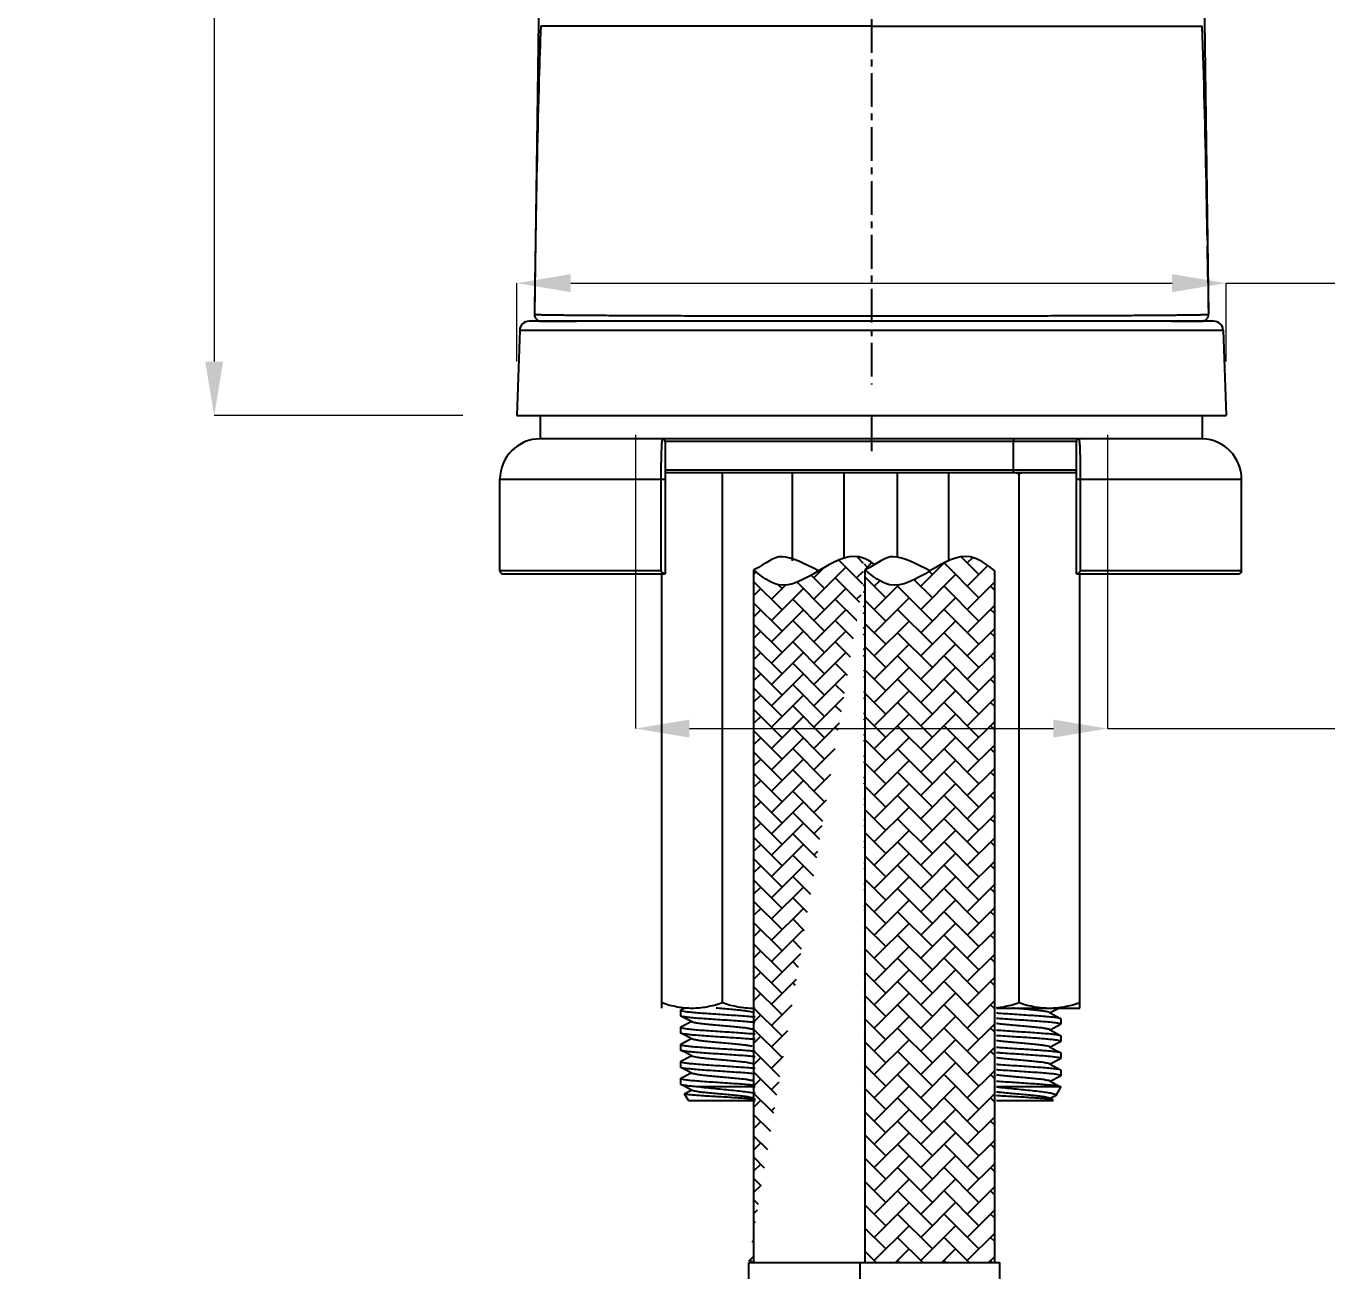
# Model space of a CAD drawing. Header units: millimetres. Extents: x 1091 to 1735, y 843 to 1297.
# Drawn here: x 1428 to 1524.4, y 1001 to 1093.3 of the extents above; entities that cross this region are included whole.
import ezdxf

# ---------------------------------------------------------------- set-up
doc = ezdxf.new("R2010")
doc.units = ezdxf.units.MM
doc.linetypes.add('CENTER', pattern=[2, 1.25, -0.25, 0.25, -0.25])
for name, color, linetype in [('02___PRT_ALL_AXES', 7, 'Continuous'), ('\\M+5B1EA\\M+5D7A2', 1, 'Continuous'), ('\\M+5CEC4\\M+5D7D6', 1, 'Continuous')]:
    doc.layers.add(name, color=color, linetype=linetype)
doc.layers.add('dim', color=1, linetype='Continuous', lineweight=35)
doc.styles.add('Daelim Dimension', font='\x7f\x7f\x7f\x7f.TTF')
doc.dimstyles.new('DEFAULT', dxfattribs={"dimscale": 2, "dimtxt": 2, "dimasz": 2, "dimexe": 0, "dimexo": 2, "dimgap": 1, "dimtad": 1, "dimdec": 1, "dimzin": 9, "dimdsep": 46, "dimtxsty": 'Daelim Dimension', "dimcen": 0.5, "dimclrd": 252, "dimclre": 252, "dimclrt": 3, "dimadec": 1, "dimazin": 0, "dimtfac": 1, "dimtdec": 1, "dimtix": 1, "dimtmove": 0, "dimatfit": 3, "dimfxl": 0, "dimtolj": 1, "dimtzin": 1, "dimlwd": 9, "dimlwe": 9, "dimarcsym": 0})

# ---------------------------------------------------------------- blocks, each defined once
blk = doc.blocks.new('*D3')
at = {"layer": 'Defpoints', "color": 0}
for p in [(1516.951, 1074.226), (1464.351, 1064.406), (1516.951, 1064.406)]:
    blk.add_point(p, dxfattribs=at)
at = {"layer": 'dim', "color": 5, "lineweight": 9}
for p, q in [((1464.351, 1068.406), (1464.351, 1074.226)), ((1468.351, 1074.226), (1512.951, 1074.226)), ((1516.951, 1068.406), (1516.951, 1074.226)), ((1516.951, 1074.226), (1565.492, 1074.226))]:
    blk.add_line(p, q, dxfattribs=at)
at = {"layer": 'dim', "color": 5}
for points in [[(1468.351, 1074.893), (1468.351, 1073.559), (1464.351, 1074.226)], [(1512.951, 1074.893), (1512.951, 1073.559), (1516.951, 1074.226)]]:
    blk.add_solid(points, dxfattribs=at)
at = {"layer": 'dim', "color": 7, "insert": (1556.175, 1081.677), "char_height": 10, "attachment_point": 5, "style": 'Daelim Dimension'}
blk.add_mtext('\\A1;53', dxfattribs=at)
blk = doc.blocks.new('*D4')
at = {"layer": 'Defpoints', "color": 0}
for p in [(1490.564, 1186.165), (1441.913, 1064.406), (1464.351, 1064.406)]:
    blk.add_point(p, dxfattribs=at)
at = {"layer": 'dim', "color": 5, "lineweight": 9}
for p, q in [((1486.564, 1186.165), (1441.913, 1186.165)), ((1441.913, 1182.165), (1441.913, 1068.406)), ((1460.351, 1064.406), (1441.913, 1064.406))]:
    blk.add_line(p, q, dxfattribs=at)
at = {"layer": 'dim', "color": 5}
for points in [[(1441.246, 1182.165), (1442.579, 1182.165), (1441.913, 1186.165)], [(1441.246, 1068.406), (1442.579, 1068.406), (1441.913, 1064.406)]]:
    blk.add_solid(points, dxfattribs=at)
at = {"layer": 'dim', "color": 7, "insert": (1434.519, 1127.744), "char_height": 10, "attachment_point": 5, "rotation": 90, "style": 'Daelim Dimension'}
blk.add_mtext('\\A1;122', dxfattribs=at)
blk = doc.blocks.new('*D6')
at = {"layer": 'Defpoints', "color": 0}
for p in [(1473.151, 1066.979), (1508.151, 1066.979), (1508.151, 1041.202)]:
    blk.add_point(p, dxfattribs=at)
at = {"layer": 'dim', "color": 5, "lineweight": 9}
for p, q in [((1473.151, 1062.979), (1473.151, 1041.202)), ((1508.151, 1062.979), (1508.151, 1041.202)), ((1477.151, 1041.202), (1504.151, 1041.202)), ((1508.151, 1041.202), (1620.911, 1041.202))]:
    blk.add_line(p, q, dxfattribs=at)
at = {"layer": 'dim', "color": 5}
for points in [[(1477.151, 1041.869), (1477.151, 1040.535), (1473.151, 1041.202)], [(1504.151, 1041.869), (1504.151, 1040.535), (1508.151, 1041.202)]]:
    blk.add_solid(points, dxfattribs=at)
at = {"layer": 'dim', "color": 7, "insert": (1573.325, 1051.187), "char_height": 10, "attachment_point": 5, "style": 'Daelim Dimension'}
blk.add_mtext('\\A1;설치 구멍 {\\H1.25x;\\C0;Ø}35', dxfattribs=at)

msp = doc.modelspace()

# ---------------------------------------------------------------- hatches: boundary and pattern name
at = {"layer": '\\M+5CEC4\\M+5D7D6', "linetype": 'Continuous'}
h = msp.add_hatch(dxfattribs=at)
h.set_pattern_fill('AR-HBONE', color=0, scale=0.011, style=0)
h.set_pattern_definition([(135, (13514.9769, 3174.2272), (-2e-16, 1.58052508), [3.3528, -1.1176]), (45, (13514.1867, 3175.0175), (-2e-16, 1.58052508), [3.3528, -1.1176])])
edge = h.paths.add_edge_path()
edge.add_line((1481.934, 1001.608), (1481.934, 1052.959))
edge.add_spline(control_points=[(1490.904, 1053.368), (1490.522, 1053.634), (1488.297, 1054.875), (1484.882, 1050.548), (1482.522, 1052.478), (1481.934, 1052.959)], knot_values=[0.737816, 0.737816, 0.737816, 0.737816, 2.073152, 8.416009, 10.520624, 10.520624, 10.520624, 10.520624], degree=3, periodic=0)
edge.add_line((1490.194, 1052.959), (1490.055, 1053.836))
edge.add_line((1490.194, 1001.608), (1490.194, 1052.959))
edge.add_line((1481.549, 1001.608), (1491.92, 1001.608))
h = msp.add_hatch(dxfattribs=at)
h.set_pattern_fill('AR-HBONE', color=0, scale=0.012, angle=420, style=0)
h.set_pattern_definition([(45, (-1881.6931, 4760.5329), (-7e-14, 1.72420918), [3.6576, -1.2192]), (135, (-1880.831, 4761.395), (-7e-14, 1.72420918), [3.6576, -1.2192])])
edge = h.paths.add_edge_path()
edge.add_spline(control_points=[(1494.994, 1052.89), (1493.965, 1052.281), (1492.258, 1051.271), (1490.782, 1052.478), (1490.194, 1052.959)], knot_values=[5.23623, 5.23623, 5.23623, 5.23623, 8.416009, 10.520624, 10.520624, 10.520624, 10.520624], degree=3, periodic=0)
edge.add_line((1490.194, 1052.959), (1490.194, 1001.608))
edge.add_line((1490.194, 1001.608), (1494.994, 1001.608))
edge.add_line((1494.994, 1001.608), (1494.994, 1052.89))
edge = h.paths.add_edge_path()
edge.add_spline(control_points=[(1499.794, 1052.897), (1499.205, 1053.352), (1497.718, 1054.503), (1496.018, 1053.497), (1494.994, 1052.89)], knot_values=[0, 0, 0, 0, 2.073152, 5.23623, 5.23623, 5.23623, 5.23623], degree=3, periodic=0)
edge.add_line((1494.994, 1052.89), (1494.994, 1001.608))
edge.add_line((1494.994, 1001.608), (1499.794, 1001.608))
edge.add_line((1499.794, 1001.608), (1499.794, 1052.897))

# ---------------------------------------------------------------- linework, layer by layer
at = {"color": 7, "linetype": 'Continuous'}
for p, q in [((1466.647, 1144.323), (1465.659, 1071.913)), ((1514.656, 1144.323), (1515.644, 1071.913)), ((1466.157, 1071.406), (1468.769, 1071.406)), ((1490.651, 1071.793), (1490.651, 1071.406)), ((1512.914, 1071.406), (1515.146, 1071.406))]:
    msp.add_line(p, q, dxfattribs=at)
at = {"color": 9, "linetype": 'Continuous'}
for p, q in [((1490.651, 1093.287), (1466.129, 1093.287)), ((1490.651, 1093.287), (1515.173, 1093.287)), ((1465.745, 1077.784), (1465.733, 1076.991)), ((1515.558, 1077.784), (1515.57, 1076.991)), ((1465.674, 1073.009), (1465.658, 1071.913)), ((1515.633, 1072.747), (1515.644, 1071.913))]:
    msp.add_line(p, q, dxfattribs=at)
at = {"color": 0, "linetype": 'Continuous'}
for p, q in [((1466.102, 1062.685), (1466.102, 1064.406)), ((1515.201, 1062.685), (1515.201, 1064.406)), ((1490.601, 1062.685), (1466.102, 1062.685)), ((1490.601, 1062.485), (1475.351, 1062.485)), ((1475.351, 1062.485), (1475.351, 1052.685)), ((1515.201, 1062.685), (1490.601, 1062.685)), ((1505.851, 1062.485), (1490.601, 1062.485)), ((1501.184, 1060.385), (1501.184, 1062.485)), ((1505.851, 1052.685), (1505.851, 1062.485)), ((1475.351, 1060.385), (1490.601, 1060.385)), ((1490.601, 1060.385), (1505.851, 1060.385)), ((1463.101, 1059.685), (1475.351, 1059.685)), ((1475.038, 1059.685), (1475.038, 1052.885)), ((1475.351, 1060.185), (1490.601, 1060.185)), ((1490.601, 1060.185), (1505.851, 1060.185)), ((1505.851, 1059.685), (1518.101, 1059.685)), ((1506.164, 1052.885), (1506.164, 1059.685)), ((1475.038, 1052.885), (1463.101, 1052.885)), ((1463.301, 1052.685), (1475.351, 1052.685)), ((1505.851, 1052.685), (1517.901, 1052.685)), ((1518.101, 1052.885), (1506.164, 1052.885)), ((1476.525, 1020.354), (1476.501, 1020.329)), ((1476.525, 1019.887), (1476.501, 1019.912)), ((1476.525, 1020.354), (1476.766, 1020.481)), ((1504.598, 1020.481), (1503.913, 1020.12)), ((1476.525, 1019.084), (1476.501, 1019.059)), ((1476.525, 1019.084), (1477.289, 1019.485)), ((1504.677, 1019.252), (1503.913, 1018.85)), ((1504.677, 1019.719), (1504.701, 1019.694)), ((1504.677, 1019.252), (1504.701, 1019.277)), ((1476.525, 1018.617), (1476.501, 1018.642)), ((1476.525, 1017.814), (1477.289, 1018.215)), ((1504.677, 1017.982), (1503.913, 1017.58)), ((1504.677, 1018.449), (1504.701, 1018.424)), ((1504.677, 1017.982), (1504.701, 1018.007)), ((1476.525, 1017.814), (1476.501, 1017.789)), ((1476.525, 1017.347), (1476.501, 1017.372)), ((1476.525, 1016.544), (1477.289, 1016.945)), ((1503.849, 1017.615), (1503.819, 1017.628)), ((1504.616, 1017.201), (1504.677, 1017.179)), ((1476.525, 1016.544), (1476.501, 1016.519)), ((1476.525, 1016.077), (1476.501, 1016.102)), ((1504.677, 1016.712), (1503.913, 1016.31)), ((1504.677, 1016.712), (1504.701, 1016.737)), ((1504.677, 1015.909), (1504.701, 1015.884)), ((1476.525, 1015.274), (1477.289, 1015.675)), ((1504.677, 1015.442), (1503.913, 1015.04)), ((1504.677, 1015.442), (1504.701, 1015.467)), ((1476.525, 1014.807), (1476.501, 1014.832)), ((1476.79, 1014.129), (1476.804, 1014.151)), ((1477.078, 1013.63), (1476.79, 1014.129)), ((1476.804, 1014.151), (1477.289, 1014.405)), ((1482.036, 1014.63), (1477.922, 1014.63)), ((1504.69, 1014.63), (1499.922, 1014.63)), ((1504.343, 1014.011), (1504.292, 1013.97)), ((1504.343, 1014.011), (1504.694, 1014.618)), ((1504.69, 1014.63), (1504.677, 1014.639)), ((1504.69, 1014.63), (1504.694, 1014.618)), ((1477.079, 1013.63), (1482.036, 1013.63)), ((1499.915, 1013.63), (1504.123, 1013.63)), ((1503.849, 1013.805), (1504.064, 1013.691)), ((1504.292, 1013.97), (1503.913, 1013.77)), ((1504.13, 1013.641), (1504.114, 1013.665)), ((1504.124, 1013.63), (1504.13, 1013.641))]:
    msp.add_line(p, q, dxfattribs=at)
at = {"color": 1, "linetype": 'Continuous'}
msp.add_line((1490.651, 1064.406), (1490.651, 1061.759), dxfattribs=at)
at = {"color": 0}
for p, q in [((1484.806, 1053.649), (1484.806, 1060.185)), ((1488.627, 1053.912), (1488.627, 1060.185)), ((1492.575, 1053.912), (1492.575, 1060.185)), ((1496.396, 1053.649), (1496.396, 1060.185))]:
    msp.add_line(p, q, dxfattribs=at)
at = {"color": 0, "linetype": 'Continuous'}
for points in [[(1477.353, 1019.451), (1476.805, 1019.74), (1476.525, 1019.887)], [(1503.849, 1020.155), (1504.406, 1019.861), (1504.677, 1019.719)], [(1503.849, 1018.885), (1504.406, 1018.591), (1504.677, 1018.449)], [(1477.353, 1018.181), (1476.805, 1018.47), (1476.525, 1018.617)], [(1477.353, 1016.911), (1476.805, 1017.2), (1476.525, 1017.347)], [(1503.849, 1017.615), (1504.406, 1017.321), (1504.677, 1017.179)], [(1477.353, 1015.641), (1476.805, 1015.93), (1476.525, 1016.077)], [(1503.849, 1016.345), (1504.406, 1016.051), (1504.677, 1015.909)], [(1503.849, 1015.075), (1504.406, 1014.781), (1504.677, 1014.639)], [(1477.353, 1014.371), (1476.805, 1014.66), (1476.525, 1014.807)]]:
    msp.add_lwpolyline(points, dxfattribs=at)
at = {"color": 7, "linetype": 'Continuous'}
for centre, start, end in [((1466.158, 1071.906), 179.23201, 269.96791), ((1515.145, 1071.906), 270.03213, 0.76793)]:
    msp.add_arc(centre, 0.5, start, end, dxfattribs=at)
at = {"color": 0, "linetype": 'Continuous'}
for centre, radius, start, end in [((1466.101, 1059.685), 3, 90, 180), ((1475.151, 1062.485), 0.2, 0.00147, 90), ((1506.051, 1062.485), 0.2, 90, 180), ((1515.101, 1059.685), 3, 0, 88.09829), ((1463.301, 1052.885), 0.2, 180, 270), ((1517.901, 1052.885), 0.2, 270, 0)]:
    msp.add_arc(centre, radius, start, end, dxfattribs=at)
at = {"color": 9, "linetype": 'Continuous'}
for points, knots in [([(1466.129, 1093.286), (1466.08, 1091.973), (1465.908, 1086.806), (1465.808, 1081.638), (1465.745, 1077.785)], [0, 0, 0, 0, 0.254382, 1, 1, 1, 1]), ([(1515.558, 1077.785), (1515.537, 1079.075), (1515.447, 1084.243), (1515.32, 1089.411), (1515.173, 1093.286)], [0, 0, 0, 0, 0.249634, 1, 1, 1, 1]), ([(1465.733, 1076.991), (1465.729, 1076.798), (1465.717, 1076.023), (1465.706, 1075.248), (1465.697, 1074.666)], [0, 0, 0, 0, 0.249197, 1, 1, 1, 1]), ([(1515.606, 1074.666), (1515.603, 1074.86), (1515.591, 1075.635), (1515.579, 1076.41), (1515.57, 1076.991)], [0, 0, 0, 0, 0.250795, 1, 1, 1, 1]), ([(1465.697, 1074.666), (1465.695, 1074.528), (1465.687, 1073.976), (1465.679, 1073.424), (1465.674, 1073.009)], [0, 0, 0, 0, 0.248906, 1, 1, 1, 1]), ([(1515.606, 1074.666), (1515.608, 1074.506), (1515.617, 1073.867), (1515.626, 1073.227), (1515.633, 1072.747)], [0, 0, 0, 0, 0.248902, 1, 1, 1, 1]), ([(1465.657, 1071.913), (1465.658, 1071.91), (1465.672, 1071.91), (1465.693, 1071.905), (1465.734, 1071.903), (1465.787, 1071.9), (1465.856, 1071.897), (1465.977, 1071.893), (1466.166, 1071.888), (1466.437, 1071.882), (1466.766, 1071.877), (1467.152, 1071.871), (1467.595, 1071.866), (1468.093, 1071.861), (1468.864, 1071.854), (1469.957, 1071.845), (1471.414, 1071.836), (1473.056, 1071.828), (1474.867, 1071.82), (1476.83, 1071.813), (1478.925, 1071.807), (1481.924, 1071.801), (1485.845, 1071.795), (1489.029, 1071.794), (1490.651, 1071.793)], [0, 0, 0, 0, 0.000375, 0.001337, 0.002897, 0.005054, 0.007808, 0.011157, 0.019637, 0.030475, 0.043642, 0.059106, 0.076832, 0.096778, 0.118893, 0.169413, 0.227909, 0.293817, 0.3665, 0.445263, 0.529347, 0.617947, 0.80524, 1, 1, 1, 1]), ([(1490.651, 1071.795), (1492.274, 1071.796), (1495.458, 1071.798), (1499.379, 1071.803), (1502.379, 1071.81), (1504.474, 1071.816), (1506.436, 1071.823), (1508.247, 1071.83), (1509.889, 1071.838), (1511.347, 1071.847), (1512.439, 1071.856), (1513.211, 1071.863), (1513.709, 1071.868), (1514.151, 1071.873), (1514.538, 1071.879), (1514.866, 1071.884), (1515.137, 1071.89), (1515.326, 1071.894), (1515.447, 1071.898), (1515.516, 1071.901), (1515.569, 1071.904), (1515.609, 1071.906), (1515.63, 1071.91), (1515.645, 1071.91), (1515.646, 1071.913)], [0, 0, 0, 0, 0.194771, 0.382074, 0.470678, 0.554765, 0.63353, 0.706214, 0.772123, 0.830618, 0.881137, 0.90325, 0.923195, 0.940919, 0.956381, 0.969546, 0.980382, 0.988858, 0.992206, 0.994958, 0.997113, 0.998671, 0.99963, 1, 1, 1, 1])]:
    msp.add_open_spline(points, degree=3, knots=knots, dxfattribs=at)
at = {"color": 0, "linetype": 'Continuous'}
for points, start_tangent, end_tangent in [([(1475.151, 1062.685), (1475.124, 1062.611), (1475.1, 1062.402), (1475.08, 1062.083), (1475.064, 1061.682), (1475.052, 1061.222), (1475.044, 1060.726), (1475.039, 1060.208), (1475.038, 1059.685)], (-1, -0.000156), (0.000075, -1)), ([(1501.198, 1062.685), (1501.193, 1062.669), (1501.188, 1062.626), (1501.185, 1062.561), (1501.184, 1062.485)], (-1, 0), (0, -1)), ([(1506.164, 1059.685), (1506.163, 1060.213), (1506.158, 1060.731), (1506.15, 1061.227), (1506.138, 1061.685), (1506.122, 1062.085), (1506.102, 1062.403), (1506.078, 1062.611), (1506.051, 1062.685)], (0.000078, 1), (-1, 0.000151)), ([(1501.198, 1060.185), (1501.193, 1060.2), (1501.188, 1060.243), (1501.185, 1060.308), (1501.184, 1060.385)], (-1, 0), (0, 1)), ([(1475.261, 1052.7), (1475.2, 1052.735), (1475.14, 1052.781), (1475.085, 1052.832), (1475.038, 1052.885)], (-0.907866, 0.419261), (-0.637512, 0.77044)), ([(1475.316, 1052.685), (1475.261, 1052.7)], (-1, 0), (-0.907866, 0.419261)), ([(1505.886, 1052.685), (1505.941, 1052.7)], (1, 0), (0.907866, 0.419261)), ([(1505.941, 1052.7), (1506.002, 1052.735), (1506.062, 1052.781), (1506.117, 1052.832), (1506.164, 1052.885)], (0.907866, 0.419261), (0.637512, 0.77044)), ([(1476.501, 1020.329), (1476.501, 1020.328), (1476.581, 1020.283), (1476.81, 1020.238), (1477.172, 1020.193), (1477.654, 1020.149), (1478.244, 1020.103), (1478.911, 1020.057), (1479.601, 1020.011)], (-0.137825, -0.990457), (0.997881, -0.065064)), ([(1479.601, 1019.595), (1478.911, 1019.64), (1478.245, 1019.686), (1477.654, 1019.732), (1477.173, 1019.777), (1476.81, 1019.821), (1476.582, 1019.866), (1476.525, 1019.887)], (-0.997881, 0.065064), (-0.892781, 0.450491)), ([(1481.848, 1020.154), (1481.811, 1020.171), (1481.608, 1020.22), (1481.283, 1020.27), (1480.856, 1020.32), (1480.353, 1020.37), (1479.804, 1020.42), (1479.244, 1020.47), (1479.128, 1020.48)], (-0.878962, 0.476893), (-0.996017, 0.089169)), ([(1503.848, 1020.154), (1503.811, 1020.171), (1503.608, 1020.22), (1503.283, 1020.27), (1502.856, 1020.32), (1502.353, 1020.37), (1501.804, 1020.42), (1501.244, 1020.47), (1501.128, 1020.48)], (-0.878962, 0.476893), (-0.996017, 0.089169)), ([(1501.601, 1020.011), (1502.283, 1019.966), (1502.938, 1019.921), (1503.529, 1019.876), (1504.018, 1019.83), (1504.392, 1019.785), (1504.623, 1019.739), (1504.676, 1019.718)], (0.997881, -0.065064), (0.888372, -0.459125)), ([(1476.501, 1019.059), (1476.501, 1019.057), (1476.582, 1019.012), (1476.81, 1018.968), (1477.173, 1018.923), (1477.654, 1018.878), (1478.245, 1018.833), (1478.911, 1018.787), (1479.601, 1018.741)], (-0.164534, -0.986371), (0.997881, -0.065064)), ([(1481.856, 1018.891), (1481.731, 1018.924), (1481.468, 1018.974), (1481.092, 1019.024), (1480.625, 1019.074), (1480.097, 1019.124), (1479.539, 1019.174), (1478.984, 1019.223), (1478.467, 1019.273), (1478.018, 1019.323), (1477.665, 1019.373), (1477.43, 1019.423), (1477.35, 1019.444)], (-0.656096, 0.754677), (-0.905008, 0.425395)), ([(1504.701, 1019.277), (1504.701, 1019.278), (1504.623, 1019.323), (1504.393, 1019.368), (1504.02, 1019.414), (1503.532, 1019.459), (1502.941, 1019.504), (1502.283, 1019.55), (1501.601, 1019.595)], (0.072946, 0.997336), (-0.997881, 0.065064)), ([(1479.601, 1018.325), (1478.911, 1018.37), (1478.245, 1018.416), (1477.655, 1018.462), (1477.173, 1018.507), (1476.81, 1018.551), (1476.582, 1018.596), (1476.525, 1018.617)], (-0.997881, 0.065064), (-0.893254, 0.449553)), ([(1481.819, 1017.628), (1481.622, 1017.678), (1481.303, 1017.728), (1480.881, 1017.778), (1480.381, 1017.827), (1479.835, 1017.877), (1479.274, 1017.927), (1478.733, 1017.977), (1478.244, 1018.027), (1477.838, 1018.077), (1477.538, 1018.127), (1477.363, 1018.176), (1477.355, 1018.183)], (-0.934505, 0.355951), (-0.762633, 0.646832)), ([(1501.601, 1018.741), (1502.283, 1018.696), (1502.941, 1018.651), (1503.532, 1018.605), (1504.02, 1018.56), (1504.393, 1018.515), (1504.623, 1018.469), (1504.677, 1018.448)], (0.997881, -0.065064), (0.888733, -0.458425)), ([(1504.616, 1018.055), (1504.425, 1018.093), (1504.129, 1018.132), (1503.744, 1018.17), (1503.282, 1018.209), (1502.751, 1018.248), (1502.183, 1018.287), (1501.601, 1018.325)], (-0.962923, 0.269778), (-0.997881, 0.065064)), ([(1504.698, 1018.009), (1504.699, 1018.015), (1504.616, 1018.055)], (0.386555, 0.922266), (-0.962923, 0.269778)), ([(1476.501, 1017.789), (1476.501, 1017.787), (1476.582, 1017.742), (1476.81, 1017.698), (1477.173, 1017.653), (1477.655, 1017.608), (1478.245, 1017.563), (1478.911, 1017.517), (1479.601, 1017.471)], (-0.175501, -0.984479), (0.997881, -0.065064)), ([(1479.601, 1017.055), (1478.913, 1017.1), (1478.247, 1017.146), (1477.655, 1017.192), (1477.172, 1017.237), (1476.806, 1017.282), (1476.58, 1017.327), (1476.525, 1017.348)], (-0.997881, 0.065064), (-0.890031, 0.455899)), ([(1481.849, 1016.344), (1481.689, 1016.394), (1481.405, 1016.443), (1481.015, 1016.493), (1480.54, 1016.542), (1480.01, 1016.592), (1479.455, 1016.641), (1478.91, 1016.69), (1478.405, 1016.74), (1477.971, 1016.789), (1477.634, 1016.838), (1477.413, 1016.888), (1477.352, 1016.908)], (-0.692774, 0.721155), (-0.910626, 0.413231)), ([(1501.601, 1017.471), (1502.183, 1017.433), (1502.751, 1017.394), (1503.282, 1017.355), (1503.744, 1017.317), (1504.129, 1017.279), (1504.425, 1017.24), (1504.616, 1017.201)], (0.997881, -0.065064), (0.962923, -0.269778)), ([(1504.701, 1016.737), (1504.701, 1016.738), (1504.622, 1016.783), (1504.396, 1016.828), (1504.03, 1016.873), (1503.546, 1016.918), (1502.955, 1016.963), (1502.289, 1017.009), (1501.601, 1017.055)], (0.102672, 0.994715), (-0.997881, 0.065064)), ([(1504.678, 1017.182), (1504.699, 1017.161), (1504.698, 1017.155)], (0.906803, -0.421554), (-0.386555, -0.922266)), ([(1476.501, 1016.519), (1476.501, 1016.518), (1476.58, 1016.473), (1476.806, 1016.428), (1477.172, 1016.383), (1477.655, 1016.338), (1478.247, 1016.293), (1478.913, 1016.246), (1479.601, 1016.201)], (-0.103253, -0.994655), (0.997881, -0.065064)), ([(1479.601, 1015.785), (1478.915, 1015.83), (1478.25, 1015.876), (1477.658, 1015.922), (1477.174, 1015.967), (1476.807, 1016.012), (1476.58, 1016.057), (1476.525, 1016.078)], (-0.997881, 0.065064), (-0.889921, 0.456114)), ([(1501.601, 1016.201), (1502.289, 1016.156), (1502.955, 1016.11), (1503.546, 1016.064), (1504.03, 1016.019), (1504.396, 1015.974), (1504.622, 1015.929), (1504.677, 1015.908)], (0.997881, -0.065064), (0.890007, -0.455946)), ([(1476.504, 1015.25), (1476.502, 1015.254), (1476.524, 1015.277)], (-0.424729, 0.90532), (0.905497, 0.424353)), ([(1481.856, 1015.083), (1481.744, 1015.111), (1481.492, 1015.16), (1481.128, 1015.21), (1480.674, 1015.259), (1480.155, 1015.308), (1479.604, 1015.358), (1479.053, 1015.407), (1478.534, 1015.456), (1478.078, 1015.506), (1477.713, 1015.555), (1477.46, 1015.604), (1477.346, 1015.634)], (-0.753335, 0.657637), (-0.733365, 0.679835)), ([(1504.701, 1015.467), (1504.701, 1015.468), (1504.622, 1015.513), (1504.397, 1015.558), (1504.032, 1015.603), (1503.549, 1015.647), (1502.958, 1015.693), (1502.291, 1015.739), (1501.601, 1015.785)], (0.104171, 0.994559), (-0.997881, 0.065064)), ([(1477.922, 1014.63), (1477.407, 1014.674), (1476.994, 1014.717), (1476.697, 1014.76), (1476.534, 1014.803), (1476.528, 1014.809)], (-0.997006, 0.077329), (-0.668932, 0.743324)), ([(1481.85, 1013.808), (1481.79, 1013.828), (1481.571, 1013.877), (1481.235, 1013.926), (1480.802, 1013.976), (1480.298, 1014.025), (1479.753, 1014.075), (1479.198, 1014.124), (1478.668, 1014.173), (1478.192, 1014.223), (1477.801, 1014.272), (1477.516, 1014.321), (1477.355, 1014.371), (1477.354, 1014.372)], (-0.909893, 0.414842), (-0.701709, 0.712463)), ([(1499.922, 1014.63), (1500.56, 1014.565), (1501.236, 1014.5), (1501.917, 1014.434), (1502.566, 1014.369), (1503.151, 1014.303), (1503.643, 1014.237), (1504.017, 1014.17), (1504.255, 1014.103), (1504.347, 1014.037), (1504.339, 1014.014)], (0.994306, -0.106562), (-0.554303, -0.832315)), ([(1504.677, 1014.64), (1504.56, 1014.675)], (-0.849257, 0.527979), (-0.985774, 0.168078))]:
    msp.add_spline(points, degree=3, dxfattribs=dict(at, start_tangent=start_tangent, end_tangent=end_tangent))
for points, knots in [([(1479.601, 1020.011), (1479.828, 1019.996), (1480.274, 1019.967), (1480.917, 1019.923), (1481.495, 1019.879), (1481.861, 1019.847), (1482.03, 1019.829), (1482.036, 1019.829)], [0, 0, 0, 0, 0.683341, 1.340484, 1.933003, 2.423674, 2.441819, 2.441819, 2.441819, 2.441819]), ([(1499.915, 1020.127), (1500.025, 1020.119), (1500.358, 1020.094), (1500.918, 1020.056), (1501.371, 1020.026), (1501.601, 1020.011)], [1.437759, 1.437759, 1.437759, 1.437759, 1.767224, 2.435171, 3.126846, 3.126846, 3.126846, 3.126846]), ([(1482.036, 1019.412), (1482.03, 1019.413), (1481.858, 1019.43), (1481.5, 1019.463), (1480.918, 1019.507), (1480.275, 1019.551), (1479.828, 1019.58), (1479.601, 1019.595)], [0.685334, 0.685334, 0.685334, 0.685334, 0.701044, 1.191079, 1.784006, 2.44312, 3.126703, 3.126703, 3.126703, 3.126703]), ([(1501.601, 1019.595), (1501.371, 1019.61), (1500.919, 1019.639), (1500.357, 1019.678), (1500.025, 1019.702), (1499.915, 1019.711)], [0, 0, 0, 0, 0.691319, 1.35896, 1.689909, 1.689909, 1.689909, 1.689909]), ([(1503.856, 1018.891), (1503.828, 1018.923), (1503.674, 1018.918), (1503.438, 1018.992), (1503.06, 1019.025), (1502.606, 1019.078), (1502.087, 1019.125), (1501.54, 1019.173), (1500.996, 1019.222), (1500.489, 1019.269), (1500.134, 1019.31), (1499.949, 1019.331), (1499.915, 1019.335)], [0, 0, 0, 0, 0.129305, 0.397114, 0.776545, 1.245587, 1.776331, 2.336975, 2.893858, 3.413549, 3.86494, 3.968369, 3.968369, 3.968369, 3.968369]), ([(1499.915, 1018.857), (1500.025, 1018.849), (1500.358, 1018.824), (1500.919, 1018.786), (1501.371, 1018.756), (1501.601, 1018.741)], [1.437852, 1.437852, 1.437852, 1.437852, 1.767963, 2.435604, 3.126923, 3.126923, 3.126923, 3.126923]), ([(1479.601, 1018.741), (1479.828, 1018.726), (1480.275, 1018.697), (1480.919, 1018.653), (1481.498, 1018.609), (1481.863, 1018.577), (1482.03, 1018.559), (1482.036, 1018.559)], [0, 0, 0, 0, 0.683583, 1.342697, 1.935624, 2.425658, 2.441816, 2.441816, 2.441816, 2.441816]), ([(1482.036, 1018.142), (1481.939, 1018.152), (1481.687, 1018.176), (1481.259, 1018.211), (1480.739, 1018.249), (1480.178, 1018.287), (1479.795, 1018.312), (1479.601, 1018.325)], [0.586985, 0.586985, 0.586985, 0.586985, 0.880158, 1.344258, 1.875742, 2.445933, 3.02876, 3.02876, 3.02876, 3.02876]), ([(1501.601, 1018.325), (1501.371, 1018.34), (1500.919, 1018.369), (1500.357, 1018.408), (1500.025, 1018.432), (1499.915, 1018.441)], [0, 0, 0, 0, 0.691195, 1.358731, 1.689907, 1.689907, 1.689907, 1.689907]), ([(1503.819, 1017.628), (1503.755, 1017.652), (1503.582, 1017.687), (1503.27, 1017.734), (1502.855, 1017.781), (1502.366, 1017.83), (1501.83, 1017.878), (1501.28, 1017.926), (1500.75, 1017.974), (1500.298, 1018.021), (1500.024, 1018.05), (1499.915, 1018.065)], [0, 0, 0, 0, 0.202908, 0.525799, 0.950772, 1.452764, 2.001778, 2.564873, 3.108235, 3.599277, 3.929862, 3.929862, 3.929862, 3.929862]), ([(1479.601, 1017.471), (1479.795, 1017.459), (1480.178, 1017.434), (1480.739, 1017.396), (1481.259, 1017.358), (1481.687, 1017.323), (1481.939, 1017.299), (1482.036, 1017.289)], [0, 0, 0, 0, 0.582827, 1.153018, 1.684502, 2.148602, 2.441775, 2.441775, 2.441775, 2.441775]), ([(1482.036, 1016.872), (1482.034, 1016.872), (1481.867, 1016.889), (1481.513, 1016.922), (1480.93, 1016.966), (1480.282, 1017.01), (1479.83, 1017.04), (1479.601, 1017.055)], [0.685145, 0.685145, 0.685145, 0.685145, 0.69105, 1.176487, 1.769819, 2.437002, 3.126782, 3.126782, 3.126782, 3.126782]), ([(1499.915, 1017.587), (1500.025, 1017.579), (1500.358, 1017.554), (1500.919, 1017.516), (1501.371, 1017.486), (1501.601, 1017.471)], [1.437892, 1.437892, 1.437892, 1.437892, 1.768227, 2.435762, 3.126957, 3.126957, 3.126957, 3.126957]), ([(1501.601, 1017.055), (1501.372, 1017.07), (1500.92, 1017.099), (1500.358, 1017.138), (1500.026, 1017.162), (1499.915, 1017.171)], [0, 0, 0, 0, 0.689754, 1.35704, 1.689917, 1.689917, 1.689917, 1.689917]), ([(1479.601, 1016.201), (1479.83, 1016.186), (1480.282, 1016.157), (1480.93, 1016.113), (1481.511, 1016.068), (1481.871, 1016.036), (1482.034, 1016.019), (1482.036, 1016.019)], [0, 0, 0, 0, 0.68978, 1.356963, 1.950294, 2.435731, 2.441803, 2.441803, 2.441803, 2.441803]), ([(1503.849, 1016.344), (1503.81, 1016.385), (1503.64, 1016.393), (1503.375, 1016.457), (1502.985, 1016.495), (1502.522, 1016.546), (1502.002, 1016.592), (1501.458, 1016.641), (1500.923, 1016.688), (1500.428, 1016.736), (1500.097, 1016.773), (1499.934, 1016.794), (1499.915, 1016.796)], [0, 0, 0, 0, 0.16752, 0.45536, 0.849071, 1.326093, 1.858556, 2.415176, 2.963198, 3.470389, 3.907014, 3.963347, 3.963347, 3.963347, 3.963347]), ([(1499.915, 1016.317), (1500.026, 1016.309), (1500.359, 1016.284), (1500.92, 1016.246), (1501.372, 1016.216), (1501.601, 1016.201)], [1.437676, 1.437676, 1.437676, 1.437676, 1.769744, 2.437029, 3.126783, 3.126783, 3.126783, 3.126783]), ([(1482.036, 1014.749), (1481.985, 1014.755), (1481.762, 1014.775), (1481.34, 1014.812), (1480.749, 1014.855), (1480.104, 1014.899), (1479.434, 1014.942), (1478.772, 1014.986), (1478.15, 1015.029), (1477.598, 1015.073), (1477.144, 1015.112), (1476.805, 1015.16), (1476.606, 1015.185), (1476.513, 1015.229), (1476.504, 1015.25)], [0.529204, 0.529204, 0.529204, 0.529204, 0.683753, 1.199862, 1.801246, 2.458984, 3.141362, 3.815633, 4.449238, 5.011619, 5.475789, 5.819817, 6.028333, 6.09652, 6.09652, 6.09652, 6.09652]), ([(1482.036, 1015.602), (1482.034, 1015.602), (1481.868, 1015.619), (1481.516, 1015.652), (1480.932, 1015.696), (1480.284, 1015.74), (1479.831, 1015.77), (1479.601, 1015.785)], [0.685098, 0.685098, 0.685098, 0.685098, 0.689173, 1.173481, 1.766556, 2.434855, 3.126785, 3.126785, 3.126785, 3.126785]), ([(1501.601, 1015.785), (1501.372, 1015.8), (1500.922, 1015.829), (1500.36, 1015.867), (1500.027, 1015.892), (1499.915, 1015.901)], [0, 0, 0, 0, 0.687886, 1.353917, 1.689917, 1.689917, 1.689917, 1.689917]), ([(1503.856, 1015.083), (1503.827, 1015.108), (1503.69, 1015.107), (1503.461, 1015.178), (1503.097, 1015.211), (1502.653, 1015.263), (1502.144, 1015.309), (1501.604, 1015.358), (1501.064, 1015.406), (1500.554, 1015.452), (1500.178, 1015.496), (1499.969, 1015.517), (1499.915, 1015.523)], [0, 0, 0, 0, 0.115425, 0.372057, 0.739423, 1.196727, 1.717332, 2.270679, 2.824212, 3.345362, 3.803537, 3.96667, 3.96667, 3.96667, 3.96667]), ([(1504.56, 1014.675), (1504.468, 1014.691), (1504.244, 1014.73), (1503.845, 1014.768), (1503.34, 1014.812), (1502.749, 1014.855), (1502.104, 1014.899), (1501.434, 1014.942), (1500.772, 1014.986), (1500.266, 1015.021), (1499.985, 1015.042), (1499.915, 1015.048)], [0, 0, 0, 0, 0.277494, 0.683753, 1.199862, 1.801246, 2.458984, 3.141362, 3.815633, 4.449238, 4.660697, 4.660697, 4.660697, 4.660697]), ([(1482.049, 1013.699), (1482.024, 1013.703), (1481.889, 1013.699), (1481.666, 1013.753), (1481.274, 1013.774), (1480.801, 1013.813), (1480.253, 1013.847), (1479.665, 1013.882), (1479.064, 1013.916), (1478.485, 1013.951), (1477.95, 1013.984), (1477.512, 1014.022), (1477.132, 1014.045), (1476.968, 1014.094), (1476.781, 1014.097), (1476.791, 1014.129)], [0.076778, 0.076778, 0.076778, 0.076778, 0.150459, 0.424723, 0.814383, 1.300254, 1.857655, 2.457819, 3.069886, 3.661712, 4.202128, 4.662562, 5.01865, 5.25156, 5.351133, 5.351133, 5.351133, 5.351133]), ([(1477.922, 1014.63), (1478.135, 1014.608), (1478.572, 1014.563), (1479.237, 1014.5), (1479.907, 1014.436), (1480.544, 1014.372), (1481.123, 1014.308), (1481.599, 1014.245), (1481.91, 1014.195), (1482.03, 1014.167), (1482.036, 1014.166)], [0, 0, 0, 0, 0.640761, 1.320395, 2.004046, 2.656913, 3.245961, 3.742076, 4.121752, 4.142819, 4.142819, 4.142819, 4.142819]), ([(1503.85, 1013.808), (1503.831, 1013.817), (1503.738, 1013.843), (1503.534, 1013.888), (1503.204, 1013.932), (1502.779, 1013.98), (1502.285, 1014.027), (1501.75, 1014.075), (1501.206, 1014.123), (1500.685, 1014.17), (1500.26, 1014.216), (1500.007, 1014.242), (1499.915, 1014.254)], [0, 0, 0, 0, 0.063245, 0.287773, 0.627296, 1.06297, 1.569525, 2.117263, 2.67397, 3.206884, 3.684695, 3.962586, 3.962586, 3.962586, 3.962586]), ([(1504.113, 1013.664), (1504.112, 1013.665), (1504.084, 1013.706), (1503.911, 1013.693), (1503.666, 1013.753), (1503.274, 1013.774), (1502.801, 1013.813), (1502.253, 1013.847), (1501.665, 1013.882), (1501.064, 1013.916), (1500.485, 1013.951), (1500.101, 1013.975), (1499.919, 1013.988), (1499.915, 1013.989)], [0, 0, 0, 0, 0.003458, 0.150459, 0.424723, 0.814383, 1.300254, 1.857655, 2.457819, 3.069886, 3.661712, 4.202128, 4.214495, 4.214495, 4.214495, 4.214495])]:
    msp.add_open_spline(points, degree=3, knots=knots, dxfattribs=at)
at = {"layer": '02___PRT_ALL_AXES', "color": 7, "linetype": 'Continuous'}
for p, q in [((1516.036, 1071.406), (1465.267, 1071.406)), ((1464.568, 1070.73), (1464.351, 1064.406)), ((1516.735, 1070.73), (1516.951, 1064.406)), ((1464.351, 1064.406), (1516.951, 1064.406))]:
    msp.add_line(p, q, dxfattribs=at)
at = {"layer": '02___PRT_ALL_AXES', "color": 9, "linetype": 'Continuous'}
msp.add_line((1464.568, 1070.73), (1516.735, 1070.73), dxfattribs=at)
at = {"layer": '02___PRT_ALL_AXES', "color": 0, "linetype": 'Continuous'}
for p, q in [((1463.101, 1052.885), (1463.101, 1059.685)), ((1479.601, 1020.882), (1479.601, 1060.079)), ((1501.601, 1020.882), (1501.601, 1060.079)), ((1518.101, 1052.885), (1518.101, 1059.685)), ((1475.101, 1020.481), (1475.101, 1052.685)), ((1506.101, 1020.481), (1506.101, 1052.685)), ((1476.501, 1020.329), (1476.501, 1019.912)), ((1499.915, 1020.481), (1506.101, 1020.481)), ((1476.501, 1019.059), (1476.501, 1018.642)), ((1504.701, 1019.694), (1504.701, 1019.277)), ((1504.701, 1018.424), (1504.701, 1018.007)), ((1476.501, 1017.789), (1476.501, 1017.372)), ((1504.701, 1017.154), (1504.701, 1016.737)), ((1476.501, 1016.519), (1476.501, 1016.102)), ((1476.501, 1015.249), (1476.501, 1014.832)), ((1504.701, 1015.884), (1504.701, 1015.467))]:
    msp.add_line(p, q, dxfattribs=at)
at = {"layer": '02___PRT_ALL_AXES', "color": 7, "linetype": 'Continuous'}
for centre, start, end in [((1465.267, 1070.706), 90, 178.04174), ((1516.036, 1070.706), 1.95826, 90)]:
    msp.add_arc(centre, 0.7, start, end, dxfattribs=at)
at = {"layer": '02___PRT_ALL_AXES', "color": 0, "linetype": 'Continuous'}
for centre, radius, start, end in [((1478.051, 1051.288), 9.272, 106.2621, 106.94169), ((1498.525, 1050.869), 9.71, 71.70748, 73.71614), ((1498.28, 1050.115), 10.502, 71.56487, 71.73053), ((1504.922, 1050.115), 10.502, 108.26947, 108.43513), ((1504.677, 1050.869), 9.71, 106.28396, 108.29251), ((1503.151, 1051.288), 9.272, 73.05832, 73.73771)]:
    msp.add_arc(centre, radius, start, end, dxfattribs=at)
for points, start_tangent, end_tangent in [([(1475.101, 1020.882), (1475.687, 1020.707), (1476.248, 1020.583), (1476.8, 1020.506), (1477.351, 1020.481)], (0.948683, -0.316228), (1, 0)), ([(1477.351, 1020.481), (1477.903, 1020.506), (1478.456, 1020.583), (1479.017, 1020.708), (1479.601, 1020.882)], (1, 0), (0.948683, 0.316228)), ([(1479.601, 1020.882), (1480.185, 1020.708), (1480.746, 1020.583), (1481.299, 1020.506), (1482.036, 1020.481)], (0.948683, -0.316228), (1, 0)), ([(1501.601, 1020.882), (1502.185, 1020.708), (1502.746, 1020.583), (1503.299, 1020.506), (1503.851, 1020.481)], (0.948683, -0.316228), (1, 0)), ([(1503.851, 1020.481), (1504.402, 1020.506), (1504.955, 1020.583), (1505.516, 1020.708), (1506.101, 1020.882)], (1, 0), (0.948683, 0.316228))]:
    msp.add_spline(points, degree=3, dxfattribs=dict(at, start_tangent=start_tangent, end_tangent=end_tangent))
msp.add_open_spline([(1499.915, 1020.508), (1500.096, 1020.525), (1500.467, 1020.577), (1501.03, 1020.704), (1501.408, 1020.818), (1501.601, 1020.882)], degree=3, knots=[0.564779, 0.564779, 0.564779, 0.564779, 1.110708, 1.685726, 2.295143, 2.295143, 2.295143, 2.295143], dxfattribs=at)
at = {"layer": '\\M+5B1EA\\M+5D7A2', "linetype": 'CENTER', "ltscale": 2}
msp.add_line((1490.651, 1205.797), (1490.651, 1066.7), dxfattribs=at)
at = {"layer": '\\M+5CEC4\\M+5D7D6', "color": 0, "linetype": 'Continuous'}
for p, q in [((1481.934, 1001.608), (1481.934, 1052.959)), ((1490.194, 1001.608), (1490.194, 1052.959)), ((1499.794, 1001.608), (1499.794, 1052.897)), ((1481.549, 1001.608), (1491.92, 1001.608)), ((1481.549, 1000.372), (1481.549, 1001.608)), ((1481.934, 1001.608), (1491.534, 1001.608)), ((1489.809, 1001.608), (1500.18, 1001.608)), ((1489.809, 1000.372), (1489.809, 1001.608)), ((1490.194, 1001.608), (1499.794, 1001.608)), ((1500.18, 1000.372), (1500.18, 1001.608))]:
    msp.add_line(p, q, dxfattribs=at)
msp.add_open_spline([(1490.904, 1053.368), (1490.522, 1053.634), (1488.297, 1054.875), (1484.882, 1050.548), (1482.522, 1052.478), (1481.934, 1052.959)], degree=3, knots=[0.737816, 0.737816, 0.737816, 0.737816, 2.073152, 8.416009, 10.520624, 10.520624, 10.520624, 10.520624], dxfattribs=at)
for points in [[(1486.734, 1052.897), (1485.734, 1053.411), (1483.734, 1054.44), (1482.934, 1053.473), (1481.934, 1052.959)], [(1494.994, 1052.897), (1493.994, 1053.411), (1491.994, 1054.44), (1491.194, 1053.473), (1490.194, 1052.959)]]:
    msp.add_open_spline(points, degree=3, dxfattribs=at)
msp.add_spline([(1499.794, 1052.897), (1497.994, 1053.925), (1491.994, 1051.868), (1490.194, 1052.959)], degree=3, dxfattribs=at)

# ---------------------------------------------------------------- dimensions: what is measured, and where the dimension line sits
at = {"layer": 'dim', "color": 5}
dim = msp.add_linear_dim(base=(1441.913, 1064.406), p1=(1490.564, 1186.165), p2=(1464.351, 1064.406), angle=90, dimstyle='DEFAULT', override={"dimtxt": 5, "dimdec": 0, "dimclrd": 5, "dimclre": 5, "dimclrt": 7}, dxfattribs=at)
dim.commit()
dim.dimension.update_dxf_attribs({"geometry": '*D4', "text_midpoint": (1441.913, 1127.744), "dimtype": 160})
dim = msp.add_linear_dim(base=(1516.951, 1074.226), p1=(1464.351, 1064.406), p2=(1516.951, 1064.406), dimstyle='DEFAULT', override={"dimtxt": 5, "dimdec": 0, "dimclrd": 5, "dimclre": 5, "dimclrt": 7}, dxfattribs=at)
dim.commit()
dim.dimension.update_dxf_attribs({"geometry": '*D3', "text_midpoint": (1556.175, 1074.226), "dimtype": 160})
dim = msp.add_linear_dim(base=(1508.151, 1041.202), p1=(1473.151, 1066.979), p2=(1508.151, 1066.979), text='설치 구멍 {\\H1.25x;\\C0;Ø}<>', dimstyle='DEFAULT', override={"dimtxt": 5, "dimdec": 0, "dimclrd": 5, "dimclre": 5, "dimclrt": 7}, dxfattribs=at)
dim.commit()
dim.dimension.update_dxf_attribs({"geometry": '*D6', "text_midpoint": (1573.325, 1041.202), "dimtype": 160})

doc.saveas('drawing.dxf')
